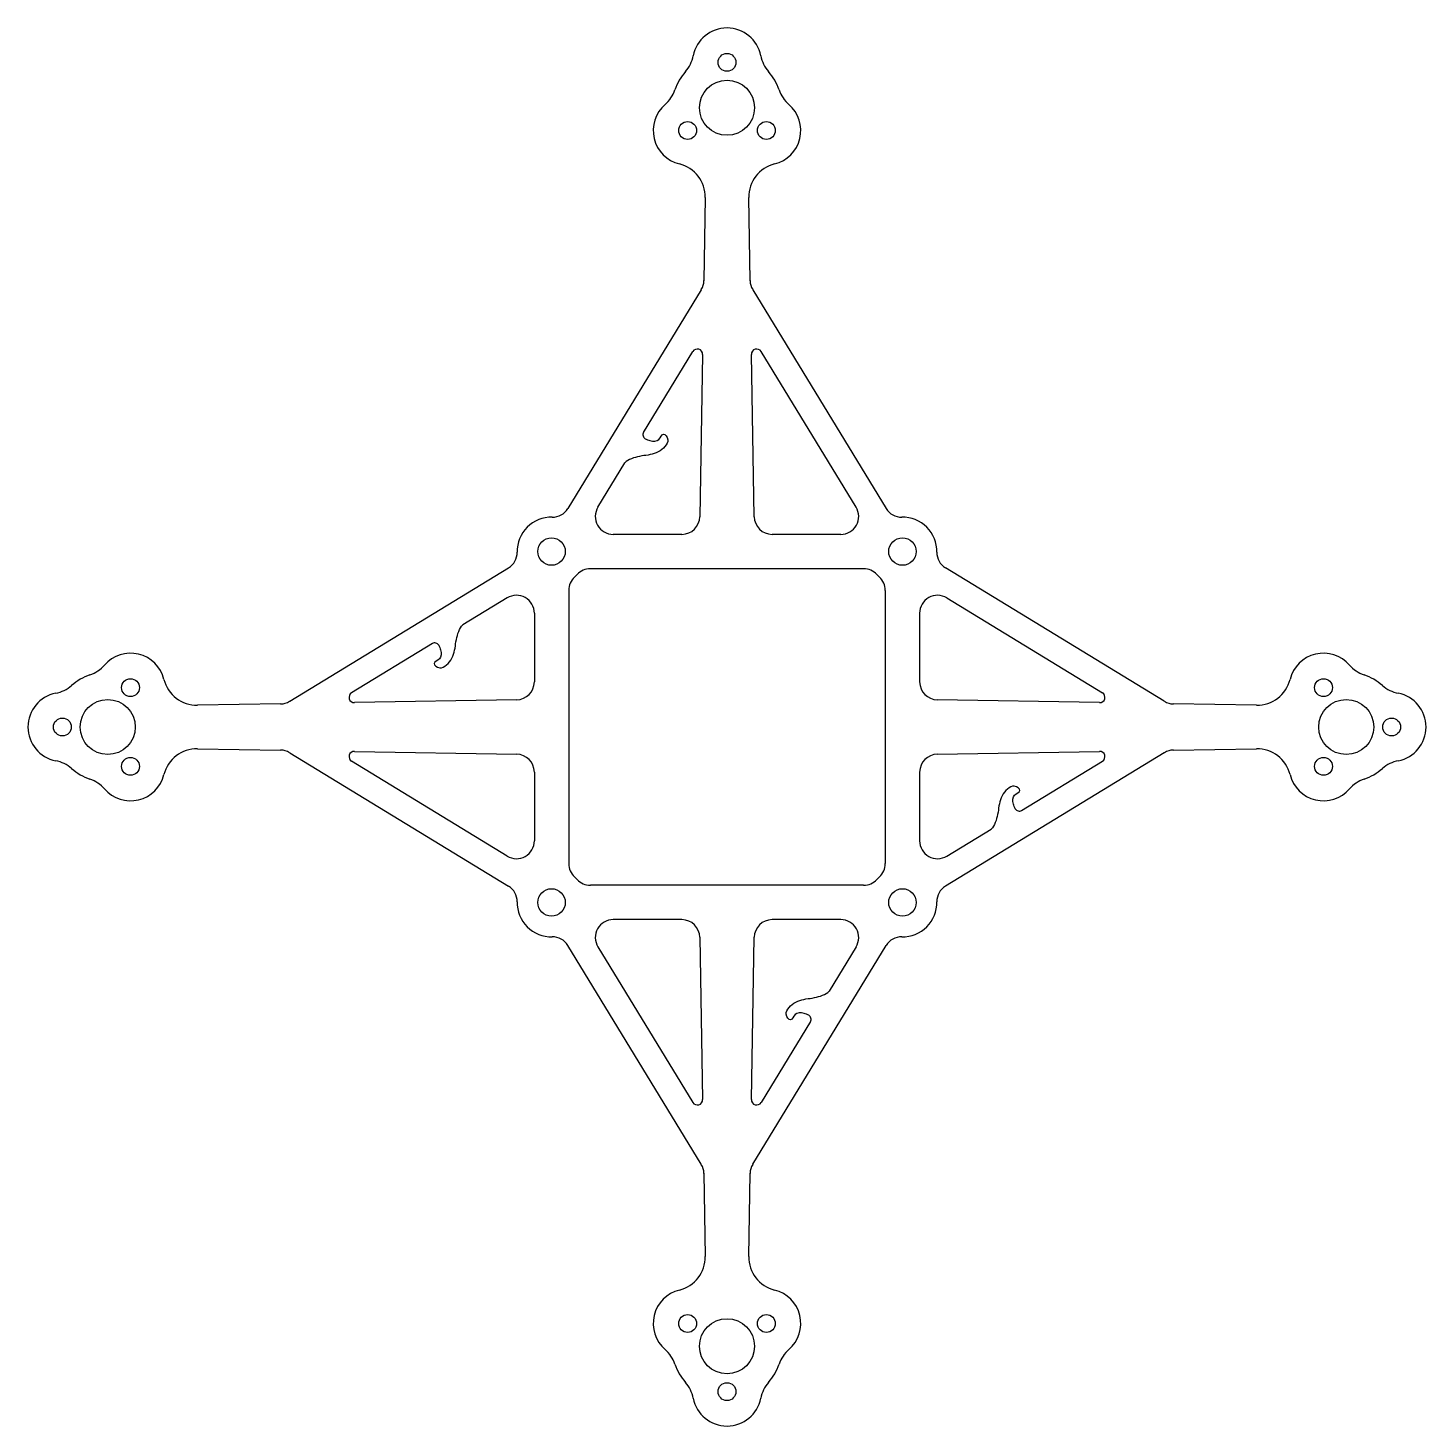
# Model space of a CAD drawing. Extents: x -51 to 51, y -51 to 51.
import ezdxf

# ---------------------------------------------------------------- set-up
doc = ezdxf.new("R2010")
doc.units = 0
doc.layers.add('VISIBLE', color=7, linetype='CONTINUOUS')

msp = doc.modelspace()

# ---------------------------------------------------------------- linework, layer by layer
at = {"layer": 'VISIBLE'}
for p, q in [((-1.58, 38.48), (-1.68, 32.43)), ((1.68, 32.43), (1.58, 38.48)), ((-1.87, 31.78), (-11.56, 15.87)), ((1.87, 31.78), (11.56, 15.87)), ((-6.07, 21.41), (-2.49, 27.28)), ((-1.77, 27.07), (-1.98, 15.28)), ((1.98, 15.28), (1.77, 27.07)), ((9.38, 15.98), (2.49, 27.28)), ((-9.38, 15.98), (-7.42, 19.19)), ((-3.28, 14), (-8.27, 14)), ((8.27, 14), (3.28, 14)), ((-31.78, 1.87), (-15.87, 11.56)), ((9.93, 11.5), (-9.93, 11.5)), ((31.78, 1.87), (15.87, 11.56)), ((-15.98, 9.38), (-19.19, 7.42)), ((-11.5, 9.93), (-11.5, -9.93)), ((11.5, 9.93), (11.5, -9.93)), ((15.98, 9.38), (27.28, 2.49)), ((-14, 8.27), (-14, 3.28)), ((14, 8.27), (14, 3.28)), ((-21.41, 6.07), (-27.28, 2.49)), ((-32.43, 1.68), (-38.48, 1.58)), ((-15.28, 1.98), (-27.07, 1.77)), ((27.07, 1.77), (15.28, 1.98)), ((38.48, 1.58), (32.43, 1.68)), ((-38.48, -1.58), (-32.43, -1.68)), ((-31.78, -1.87), (-15.87, -11.56)), ((-27.07, -1.77), (-15.28, -1.98)), ((15.28, -1.98), (27.07, -1.77)), ((31.78, -1.87), (15.87, -11.56)), ((32.43, -1.68), (38.48, -1.58)), ((-15.98, -9.38), (-27.28, -2.49)), ((21.41, -6.07), (27.28, -2.49)), ((-14, -3.28), (-14, -8.27)), ((14, -3.28), (14, -8.27)), ((15.98, -9.38), (19.19, -7.42)), ((9.93, -11.5), (-9.93, -11.5)), ((-3.28, -14), (-8.27, -14)), ((8.27, -14), (3.28, -14)), ((-1.87, -31.78), (-11.56, -15.87)), ((-9.38, -15.98), (-2.49, -27.28)), ((-1.98, -15.28), (-1.77, -27.07)), ((1.77, -27.07), (1.98, -15.28)), ((1.87, -31.78), (11.56, -15.87)), ((9.38, -15.98), (7.42, -19.19)), ((6.07, -21.41), (2.49, -27.28)), ((-1.68, -32.43), (-1.58, -38.48)), ((1.58, -38.48), (1.68, -32.43))]:
    msp.add_line(p, q, dxfattribs=at)
for centre, radius in [((0, 48.3), 0.65), ((0, 45), 2), ((-2.86, 43.35), 0.65), ((2.86, 43.35), 0.65), ((-12.75, 12.75), 1), ((12.75, 12.75), 1), ((-43.35, 2.86), 0.65), ((43.35, 2.86), 0.65), ((-45, 0), 2), ((45, 0), 2), ((-48.3, 0), 0.65), ((48.3, 0), 0.65), ((-43.35, -2.86), 0.65), ((43.35, -2.86), 0.65), ((-12.75, -12.75), 1), ((12.75, -12.75), 1), ((-2.86, -43.35), 0.65), ((0, -45), 2), ((2.86, -43.35), 0.65), ((0, -48.3), 0.65)]:
    msp.add_circle(centre, radius, dxfattribs=at)
for centre, radius, start, end in [((0, 48.3), 2.5, 11.0297, 168.9703), ((-4.88, 49.25), 2.47, 318.9455, 348.9703), ((4.88, 49.25), 2.47, 191.0297, 221.0545), ((0, 45), 4, 138.9455, 161.0545), ((0, 45), 4, 18.9455, 41.0545), ((-6.12, 47.1), 2.47, 311.0297, 341.0545), ((6.12, 47.1), 2.47, 198.9455, 228.9703), ((-2.86, 43.35), 2.5, 131.0297, 256.1211), ((2.86, 43.35), 2.5, 283.8789, 48.9703), ((-4.05, 38.52), 2.47, 359.0122, 76.1211), ((4.05, 38.52), 2.47, 103.8789, 180.9878), ((-2.98, 32.46), 1.3, 328.6458, 359.0122), ((2.98, 32.46), 1.3, 180.9878, 211.3542), ((-2.16, 27.08), 0.388, 359.0122, 148.6458), ((2.16, 27.08), 0.388, 31.3542, 180.9878), ((-5.78, 21.24), 0.334, 148.6458, 240.7787), ((-7.14, 19.02), 0.334, 125.5321, 148.6458), ((-12.75, 12.75), 2.5, 88.865, 181.135), ((-12.67, 16.55), 1.3, 268.865, 328.6458), ((-8.27, 15.3), 1.3, 148.6458, 270), ((-3.28, 15.3), 1.3, 270, 359.0122), ((3.28, 15.3), 1.3, 180.9878, 270), ((8.27, 15.3), 1.3, 270, 31.3542), ((12.67, 16.55), 1.3, 211.3542, 271.135), ((12.75, 12.75), 2.5, 358.865, 91.135), ((-16.55, 12.67), 1.3, 301.3542, 1.135), ((16.55, 12.67), 1.3, 178.865, 238.6458), ((-9.93, 10.2), 1.3, 90, 137.8516), ((9.93, 10.2), 1.3, 42.1484, 90), ((-10.2, 9.93), 1.3, 132.1484, 180), ((-12.75, 12.75), 2.5, 312.1484, 317.8516), ((12.75, 12.75), 2.5, 222.1484, 227.8516), ((10.2, 9.93), 1.3, 0, 47.8516), ((-15.3, 8.27), 1.3, 0, 121.3542), ((15.3, 8.27), 1.3, 58.6458, 180), ((-19.02, 7.14), 0.334, 121.3542, 144.4679), ((-21.24, 5.78), 0.334, 29.2213, 121.3542), ((-43.35, 2.86), 2.5, 13.8789, 138.9703), ((43.35, 2.86), 2.5, 41.0297, 166.1211), ((-47.1, 6.12), 2.47, 288.9455, 318.9703), ((47.1, 6.12), 2.47, 221.0297, 251.0545), ((-45, 0), 4, 108.9455, 131.0545), ((-38.52, 4.05), 2.47, 193.8789, 270.9878), ((-15.3, 3.28), 1.3, 270.9878, 0), ((15.3, 3.28), 1.3, 180, 269.0122), ((38.52, 4.05), 2.47, 269.0122, 346.1211), ((45, 0), 4, 48.9455, 71.0545), ((-48.3, 0), 2.5, 101.0297, 258.9703), ((-49.25, 4.88), 2.47, 281.0297, 311.0545), ((-27.08, 2.16), 0.388, 121.3542, 270.9878), ((27.08, 2.16), 0.388, 269.0122, 58.6458), ((49.25, 4.88), 2.47, 228.9455, 258.9703), ((48.3, 0), 2.5, 281.0297, 78.9703), ((-32.46, 2.98), 1.3, 270.9878, 301.3542), ((32.46, 2.98), 1.3, 238.6458, 269.0122), ((-38.52, -4.05), 2.47, 89.0122, 166.1211), ((-32.46, -2.98), 1.3, 58.6458, 89.0122), ((-27.08, -2.16), 0.388, 89.0122, 238.6458), ((-15.3, -3.28), 1.3, 0, 89.0122), ((15.3, -3.28), 1.3, 90.9878, 180), ((27.08, -2.16), 0.388, 301.3542, 90.9878), ((32.46, -2.98), 1.3, 90.9878, 121.3542), ((38.52, -4.05), 2.47, 13.8789, 90.9878), ((-49.25, -4.88), 2.47, 48.9455, 78.9703), ((-45, 0), 4, 228.9455, 251.0545), ((45, 0), 4, 288.9455, 311.0545), ((49.25, -4.88), 2.47, 101.0297, 131.0545), ((-47.1, -6.12), 2.47, 41.0297, 71.0545), ((-43.35, -2.86), 2.5, 221.0297, 346.1211), ((43.35, -2.86), 2.5, 193.8789, 318.9703), ((47.1, -6.12), 2.47, 108.9455, 138.9703), ((21.24, -5.78), 0.334, 209.2213, 301.3542), ((19.02, -7.14), 0.334, 301.3542, 324.4679), ((-15.3, -8.27), 1.3, 238.6458, 0), ((15.3, -8.27), 1.3, 180, 301.3542), ((-10.2, -9.93), 1.3, 180, 227.8516), ((10.2, -9.93), 1.3, 312.1484, 0), ((-12.75, -12.75), 2.5, 42.1484, 47.8516), ((-9.93, -10.2), 1.3, 222.1484, 270), ((9.93, -10.2), 1.3, 270, 317.8516), ((12.75, -12.75), 2.5, 132.1484, 137.8516), ((-16.55, -12.67), 1.3, 358.865, 58.6458), ((16.55, -12.67), 1.3, 121.3542, 181.135), ((-12.75, -12.75), 2.5, 178.865, 271.135), ((12.75, -12.75), 2.5, 268.865, 1.135), ((-8.27, -15.3), 1.3, 90, 211.3542), ((-3.28, -15.3), 1.3, 0.9878, 90), ((3.28, -15.3), 1.3, 90, 179.0122), ((8.27, -15.3), 1.3, 328.6458, 90), ((-12.67, -16.55), 1.3, 31.3542, 91.135), ((12.67, -16.55), 1.3, 88.865, 148.6458), ((7.14, -19.02), 0.334, 305.5321, 328.6458), ((5.78, -21.24), 0.334, 328.6458, 60.7787), ((-2.16, -27.08), 0.388, 211.3542, 0.9878), ((2.16, -27.08), 0.388, 179.0122, 328.6458), ((-2.98, -32.46), 1.3, 0.9878, 31.3542), ((2.98, -32.46), 1.3, 148.6458, 179.0122), ((-4.05, -38.52), 2.47, 283.8789, 0.9878), ((4.05, -38.52), 2.47, 179.0122, 256.1211), ((-2.86, -43.35), 2.5, 103.8789, 228.9703), ((2.86, -43.35), 2.5, 311.0297, 76.1211), ((-6.12, -47.1), 2.47, 18.9455, 48.9703), ((6.12, -47.1), 2.47, 131.0297, 161.0545), ((0, -45), 4, 198.9455, 221.0545), ((0, -45), 4, 318.9455, 341.0545), ((-4.88, -49.25), 2.47, 11.0297, 41.0545), ((4.88, -49.25), 2.47, 138.9455, 168.9703), ((0, -48.3), 2.5, 191.0297, 348.9703)]:
    msp.add_arc(centre, radius, start, end, dxfattribs=at)
for points in [[(-5.95, 20.95), (-5.84, 20.89), (-5.44, 20.75), (-4.9, 20.76), (-4.68, 21.49), (-4.04, 20.8), (-5.01, 19.8), (-6.15, 19.75), (-7.03, 19.51), (-7.33, 19.29)], [(-20.95, 5.95), (-20.89, 5.84), (-20.75, 5.44), (-20.76, 4.9), (-21.49, 4.68), (-20.8, 4.04), (-19.8, 5.01), (-19.75, 6.15), (-19.51, 7.03), (-19.29, 7.33)], [(20.95, -5.95), (20.89, -5.84), (20.75, -5.44), (20.76, -4.9), (21.49, -4.68), (20.8, -4.04), (19.8, -5.01), (19.75, -6.15), (19.51, -7.03), (19.29, -7.33)], [(5.95, -20.95), (5.84, -20.89), (5.44, -20.75), (4.9, -20.76), (4.68, -21.49), (4.04, -20.8), (5.01, -19.8), (6.15, -19.75), (7.03, -19.51), (7.33, -19.29)]]:
    msp.add_open_spline(points, degree=3, knots=[0.0751702, 0.0751702, 0.0751702, 0.0751702, 0.1323985, 0.2591893, 0.3697481, 0.4818791, 0.649206, 0.8227415, 0.989132, 0.989132, 0.989132, 0.989132], dxfattribs=at)

doc.saveas('drawing.dxf')
